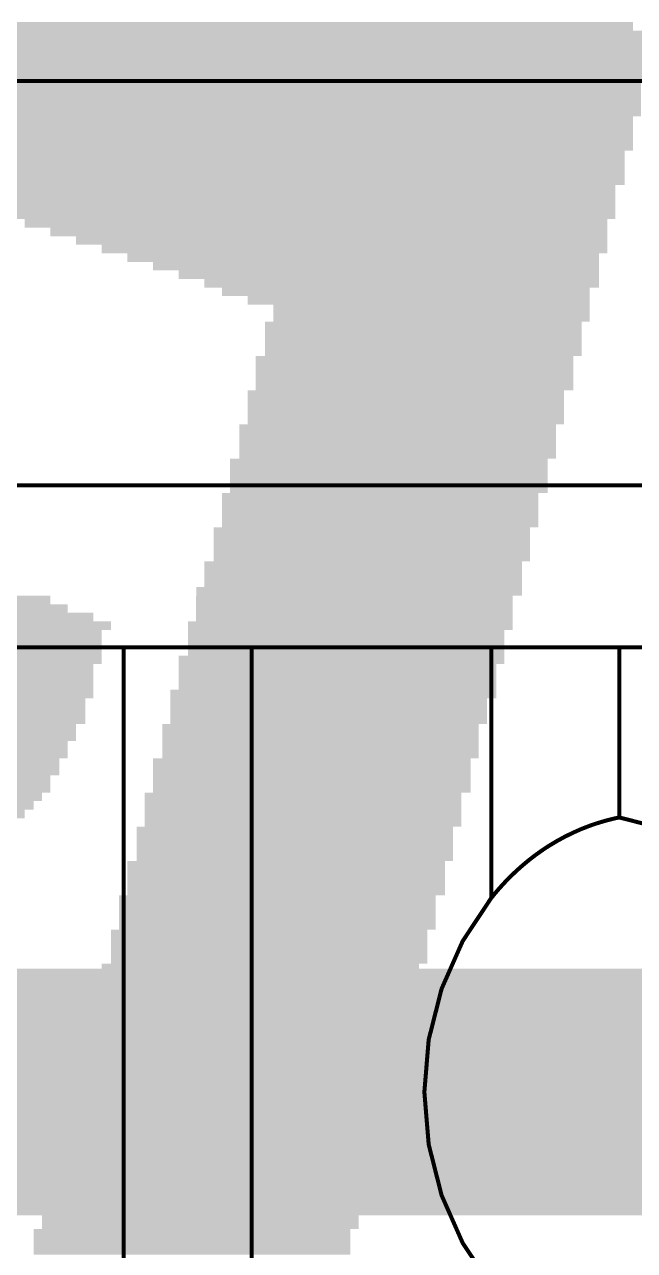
# Model space of a CAD drawing. Extents: x 0 to 53.3, y -0.3 to 28.3.
# Drawn here: x 41.051 to 42.559, y 5.482 to 8.514 of the extents above; entities that cross this region are included whole.
import ezdxf

# ---------------------------------------------------------------- set-up
doc = ezdxf.new("R2010")
doc.units = 0
for name, color, linetype in [('1', 12, 'CONTINUOUS'), ('201', 6, 'CONTINUOUS'), ('51', 253, 'CONTINUOUS')]:
    doc.layers.add(name, color=color, linetype=linetype)

# ---------------------------------------------------------------- blocks, each defined once
blk = doc.blocks.new('RECT')
blk.add_solid([(-0.5, -0.5), (0.5, -0.5), (-0.5, 0.5), (0.5, 0.5)])

msp = doc.modelspace()

# ---------------------------------------------------------------- linework, layer by layer
at = {"layer": '1', "const_width": 0.6096}
msp.add_lwpolyline([(48.059, 5.874), (38.809, 5.874)], dxfattribs=at)
at = {"layer": '51', "const_width": 0.01}
for points in [[(43.4528, 8.374), (40.659, 8.374)], [(40.659, 7.374), (43.4528, 7.374)], [(41.613, 6.974), (39.059, 6.974)], [(41.2967, 4.774), (41.2967, 6.974)], [(42.205, 6.974), (41.613, 6.974)], [(41.613, 4.774), (41.613, 6.974)], [(42.5213, 6.974), (42.205, 6.974)], [(42.205, 6.3538), (42.205, 6.974)], [(43.559, 6.974), (42.5213, 6.974)], [(42.5213, 6.553), (42.5213, 6.974)], [(42.4888, 6.5453), (42.4675, 6.5389)], [(42.5104, 6.5507), (42.4888, 6.5453)], [(42.5213, 6.553), (42.5104, 6.5507)], [(42.4057, 6.5146), (42.3862, 6.505)], [(42.4258, 6.5236), (42.4057, 6.5146)], [(42.4464, 6.5317), (42.4258, 6.5236)], [(42.4569, 6.5354), (42.4464, 6.5317)], [(42.4675, 6.5389), (42.4569, 6.5354)], [(42.3494, 6.4839), (42.3407, 6.4784)], [(42.3674, 6.4947), (42.3494, 6.4839)], [(42.3862, 6.505), (42.3674, 6.4947)], [(42.3154, 6.4608), (42.2992, 6.4484)], [(42.3322, 6.4727), (42.3154, 6.4608)], [(42.3407, 6.4784), (42.3322, 6.4727)], [(42.2834, 6.4353), (42.268, 6.4217)], [(42.2992, 6.4484), (42.2834, 6.4353)], [(42.2388, 6.3928), (42.2249, 6.3776)], [(42.2459, 6.4003), (42.2388, 6.3928)], [(42.2532, 6.4075), (42.2459, 6.4003)], [(42.268, 6.4217), (42.2532, 6.4075)], [(42.2115, 6.3619), (42.205, 6.3538)], [(42.2249, 6.3776), (42.2115, 6.3619)], [(42.1344, 6.2472), (42.205, 6.3538)], [(42.0823, 6.1293), (42.1344, 6.2472)], [(42.0504, 6.0036), (42.0823, 6.1293)], [(42.0397, 5.874), (42.0504, 6.0036)], [(42.0504, 5.7444), (42.0397, 5.874)], [(42.0823, 5.6187), (42.0504, 5.7444)], [(42.1344, 5.5008), (42.0823, 5.6187)], [(42.205, 5.3942), (42.1344, 5.5008)]]:
    msp.add_lwpolyline(points, dxfattribs=at)
at = {"layer": '51'}
for points, const_width in [([(41.2992, 6.974, 1), (41.2942, 6.974)], 0.005), ([(41.613, 6.9765, 1), (41.613, 6.9715)], 0.005), ([(41.6155, 6.974, 1), (41.6105, 6.974)], 0.005), ([(41.613, 6.9715, 1), (41.613, 6.9765)], 0.005), ([(42.205, 6.9765, 1), (42.205, 6.9715)], 0.005), ([(42.2075, 6.974, 1), (42.2025, 6.974)], 0.005), ([(42.205, 6.9715, 1), (42.205, 6.9765)], 0.005), ([(42.5213, 6.9765, 1), (42.5213, 6.9715)], 0.005), ([(42.5238, 6.974, 1), (42.5188, 6.974)], 0.005), ([(42.5213, 6.9715, 1), (42.5213, 6.9765)], 0.005), ([(42.4882, 6.5477, 1), (42.4894, 6.5429)], 0.005), ([(42.4895, 6.5429, 1), (42.4881, 6.5477)], 0.005), ([(42.5099, 6.5531, 1), (42.5109, 6.5483)], 0.005), ([(42.511, 6.5483, 1), (42.5098, 6.5531)], 0.005), ([(42.5213, 5.195, 0.8176), (42.5213, 6.553)], 0.01), ([(42.5218, 6.5555, 1), (42.5208, 6.5505)], 0.005), ([(42.5188, 6.553, 1), (42.5238, 6.553)], 0.005), ([(42.5218, 6.5506, 1), (42.5208, 6.5554)], 0.005), ([(42.4047, 6.5169, 1), (42.4067, 6.5123)], 0.005), ([(42.4068, 6.5124, 1), (42.4046, 6.5168)], 0.005), ([(42.4249, 6.5259, 1), (42.4267, 6.5213)], 0.005), ([(42.4268, 6.5213, 1), (42.4248, 6.5259)], 0.005), ([(42.4456, 6.5341, 1), (42.4472, 6.5293)], 0.005), ([(42.4473, 6.5294, 1), (42.4455, 6.534)], 0.005), ([(42.4561, 6.5378, 1), (42.4577, 6.533)], 0.005), ([(42.4577, 6.533, 1), (42.4561, 6.5378)], 0.005), ([(42.4668, 6.5413, 1), (42.4682, 6.5365)], 0.005), ([(42.4683, 6.5365, 1), (42.4667, 6.5413)], 0.005), ([(42.3481, 6.486, 1), (42.3507, 6.4818)], 0.005), ([(42.3507, 6.4818, 1), (42.3481, 6.486)], 0.005), ([(42.3662, 6.4969, 1), (42.3686, 6.4925)], 0.005), ([(42.3687, 6.4926, 1), (42.3661, 6.4968)], 0.005), ([(42.3851, 6.5072, 1), (42.3873, 6.5028)], 0.005), ([(42.3874, 6.5028, 1), (42.385, 6.5072)], 0.005), ([(42.314, 6.4628, 1), (42.3168, 6.4588)], 0.005), ([(42.3169, 6.4588, 1), (42.3139, 6.4628)], 0.005), ([(42.3308, 6.4748, 1), (42.3336, 6.4706)], 0.005), ([(42.3336, 6.4707, 1), (42.3308, 6.4747)], 0.005), ([(42.3394, 6.4805, 1), (42.342, 6.4763)], 0.005), ([(42.3421, 6.4763, 1), (42.3393, 6.4805)], 0.005), ([(42.2818, 6.4372, 1), (42.285, 6.4334)], 0.005), ([(42.2851, 6.4334, 1), (42.2817, 6.4372)], 0.005), ([(42.2977, 6.4504, 1), (42.3007, 6.4464)], 0.005), ([(42.3008, 6.4465, 1), (42.2976, 6.4503)], 0.005), ([(42.237, 6.3945, 1), (42.2406, 6.3911)], 0.005), ([(42.2406, 6.3911, 1), (42.237, 6.3945)], 0.005), ([(42.2441, 6.4021, 1), (42.2477, 6.3985)], 0.005), ([(42.2477, 6.3986, 1), (42.2441, 6.402)], 0.005), ([(42.2515, 6.4093, 1), (42.2549, 6.4057)], 0.005), ([(42.255, 6.4057, 1), (42.2514, 6.4093)], 0.005), ([(42.2663, 6.4236, 1), (42.2697, 6.4198)], 0.005), ([(42.2697, 6.4199, 1), (42.2663, 6.4235)], 0.005), ([(42.2134, 6.3603, 1), (42.2096, 6.3635)], 0.005), ([(42.2231, 6.3793, 1), (42.2267, 6.3759)], 0.005), ([(42.2268, 6.376, 1), (42.223, 6.3792)], 0.005), ([(42.2031, 6.3554, 1), (42.2069, 6.3522)], 0.005), ([(42.2025, 6.3538, 1), (42.2075, 6.3538)], 0.005), ([(42.2071, 6.3524, 1), (42.2029, 6.3552)], 0.005), ([(42.2096, 6.3635, 1), (42.2134, 6.3603)], 0.005), ([(42.1323, 6.2486, 1), (42.1365, 6.2458)], 0.005), ([(42.1367, 6.2462, 1), (42.1321, 6.2482)], 0.005), ([(42.08, 6.1303, 1), (42.0846, 6.1283)], 0.005), ([(42.0847, 6.1287, 1), (42.0799, 6.1299)], 0.005), ([(42.0529, 6.0034, 1), (42.0479, 6.0038)], 0.005), ([(42.048, 6.0042, 1), (42.0528, 6.003)], 0.005), ([(42.0422, 5.8742, 1), (42.0372, 5.8738)], 0.005), ([(42.0372, 5.8742, 1), (42.0422, 5.8738)], 0.005), ([(42.0528, 5.745, 1), (42.048, 5.7438)], 0.005), ([(42.0479, 5.7442, 1), (42.0529, 5.7446)], 0.005), ([(42.0846, 5.6197, 1), (42.08, 5.6177)], 0.005), ([(42.0799, 5.6181, 1), (42.0847, 5.6193)], 0.005), ([(42.1365, 5.5022, 1), (42.1323, 5.4994)], 0.005), ([(42.1321, 5.4998, 1), (42.1367, 5.5018)], 0.005)]:
    msp.add_lwpolyline(points, format="xyb", dxfattribs=dict(at, const_width=const_width))

# ---------------------------------------------------------------- block references
at = {"layer": '201', "rotation": 180}
for p, xscale, yscale in [((41.0947, 8.509), 2.921, 0.0213), ((41.1163, 8.4878), 3.0048, 0.0211), ((41.1163, 8.4667), 3.0048, 0.0211), ((41.1061, 8.4455), 2.9845, 0.0213), ((41.1061, 8.4243), 2.9845, 0.0211), ((41.0947, 8.4032), 3.0074, 0.0211), ((41.0832, 8.3608), 2.9845, 0.0211), ((41.0947, 8.382), 3.0074, 0.0213), ((41.0832, 8.3397), 2.9845, 0.0211), ((41.0731, 8.2973), 3.0048, 0.0211), ((41.0832, 8.3185), 2.9845, 0.0213), ((41.0629, 8.2762), 2.9845, 0.0211), ((41.4439, 8.255), 2.2225, 0.0213), ((41.4757, 8.2338), 2.159, 0.0211), ((41.5074, 8.2127), 2.0955, 0.0211), ((41.529, 8.1915), 2.0117, 0.0213), ((41.5607, 8.1703), 1.9482, 0.0211), ((41.6027, 8.1492), 1.8644, 0.0211), ((41.6344, 8.128), 1.8009, 0.0213), ((41.6547, 8.1068), 1.7145, 0.0211), ((41.6865, 8.0857), 1.651, 0.0211), ((41.7182, 8.0645), 1.5875, 0.0213), ((41.75, 8.0433), 1.524, 0.0211), ((41.7716, 8.0222), 1.4402, 0.0211), ((41.8033, 8.001), 1.3767, 0.0213), ((41.8351, 7.9798), 1.3132, 0.0211), ((41.8668, 7.9587), 1.2497, 0.0211), ((41.8884, 7.9375), 1.1659, 0.0213), ((41.9202, 7.9163), 1.1024, 0.0211), ((41.9519, 7.8952), 1.0389, 0.0211), ((41.9837, 7.874), 0.9754, 0.0213), ((41.9938, 7.8528), 0.9093, 0.0211), ((42.0256, 7.8317), 0.8458, 0.0211), ((42.0573, 7.8105), 0.7823, 0.0213), ((42.0573, 7.7893), 0.7823, 0.0211), ((42.037, 7.7682), 0.7823, 0.0211), ((42.037, 7.747), 0.7823, 0.0213), ((42.037, 7.7258), 0.7823, 0.0211), ((42.037, 7.7047), 0.7823, 0.0211), ((42.0154, 7.6835), 0.7849, 0.0213), ((42.0154, 7.6623), 0.7849, 0.0211), ((42.0154, 7.6412), 0.7849, 0.0211), ((41.9938, 7.5988), 0.7823, 0.0211), ((42.0154, 7.62), 0.7849, 0.0213), ((41.9938, 7.5777), 0.7823, 0.0211), ((41.9938, 7.5565), 0.7823, 0.0213), ((41.9735, 7.5142), 0.7823, 0.0211), ((41.9938, 7.5353), 0.7823, 0.0211), ((41.9735, 7.493), 0.7823, 0.0213), ((41.9735, 7.4718), 0.7823, 0.0211), ((41.9735, 7.4507), 0.7823, 0.0211), ((41.9519, 7.4295), 0.7849, 0.0213), ((41.9519, 7.4083), 0.7849, 0.0211), ((41.9519, 7.3872), 0.7849, 0.0211), ((41.9519, 7.366), 0.7849, 0.0213), ((41.9303, 7.3448), 0.7823, 0.0211), ((41.9303, 7.3237), 0.7823, 0.0211), ((41.9303, 7.3025), 0.7823, 0.0213), ((41.9303, 7.2813), 0.7823, 0.0211), ((41.91, 7.2602), 0.7823, 0.0211), ((41.91, 7.239), 0.7823, 0.0213), ((41.91, 7.2178), 0.7823, 0.0211), ((41.8884, 7.1755), 0.7849, 0.0213), ((41.91, 7.1967), 0.7823, 0.0211), ((41.8884, 7.1543), 0.7849, 0.0211), ((41.8884, 7.1332), 0.7849, 0.0211), ((40.1942, 7.0908), 1.8415, 0.0211), ((41.8668, 7.0908), 0.7823, 0.0211), ((41.8783, 7.112), 0.8052, 0.0213), ((40.2158, 7.0697), 1.8847, 0.0211), ((41.8668, 7.0697), 0.7823, 0.0211), ((40.2476, 7.0485), 1.9482, 0.0213), ((40.2692, 7.0273), 1.9914, 0.0211), ((41.8567, 7.0273), 0.8026, 0.0211), ((41.8668, 7.0485), 0.7823, 0.0213), ((40.2476, 7.0062), 1.9888, 0.0211), ((41.8465, 7.0062), 0.7823, 0.0211), ((40.2476, 6.985), 1.9888, 0.0213), ((40.2476, 6.9638), 1.9888, 0.0211), ((41.8465, 6.985), 0.7823, 0.0213), ((41.8465, 6.9638), 0.7823, 0.0211), ((40.2476, 6.9427), 1.9888, 0.0211), ((41.8351, 6.9427), 0.8052, 0.0211), ((40.2273, 6.9215), 1.9888, 0.0213), ((41.8249, 6.9215), 0.7849, 0.0213), ((40.2273, 6.9003), 1.9888, 0.0211), ((40.2273, 6.8792), 1.9888, 0.0211), ((41.8249, 6.9003), 0.7849, 0.0211), ((41.8249, 6.8792), 0.7849, 0.0211), ((40.2273, 6.858), 1.9888, 0.0213), ((41.8148, 6.858), 0.8052, 0.0213), ((40.2057, 6.8368), 1.9914, 0.0211), ((40.2057, 6.8157), 1.9914, 0.0211), ((41.8033, 6.8368), 0.7823, 0.0211), ((41.8033, 6.8157), 0.7823, 0.0211), ((40.2057, 6.7945), 1.9914, 0.0213), ((41.8033, 6.7945), 0.7823, 0.0213), ((40.1841, 6.7522), 1.9888, 0.0211), ((40.1942, 6.7733), 1.9685, 0.0211), ((41.783, 6.7733), 0.7823, 0.0211), ((41.783, 6.7522), 0.7823, 0.0211), ((40.1739, 6.731), 1.9685, 0.0213), ((41.783, 6.731), 0.7823, 0.0213), ((40.1739, 6.7098), 1.9685, 0.0211), ((41.783, 6.7098), 0.7823, 0.0211), ((40.1536, 6.6675), 1.9685, 0.0213), ((40.1638, 6.6887), 1.9482, 0.0211), ((41.7614, 6.6887), 0.7849, 0.0211), ((41.7614, 6.6675), 0.7849, 0.0213), ((40.1422, 6.6463), 1.9456, 0.0211), ((41.7614, 6.6463), 0.7849, 0.0211), ((40.132, 6.604), 1.9253, 0.0213), ((40.1422, 6.6252), 1.9456, 0.0211), ((41.7398, 6.604), 0.7823, 0.0213), ((41.7614, 6.6252), 0.7849, 0.0211), ((40.1104, 6.5828), 1.9279, 0.0211), ((41.7398, 6.5828), 0.7823, 0.0211), ((40.5016, 6.5617), 1.0998, 0.0211), ((41.7398, 6.5617), 0.7823, 0.0211), ((41.7398, 6.5405), 0.7823, 0.0213), ((41.7195, 6.5193), 0.7823, 0.0211), ((41.7195, 6.4982), 0.7823, 0.0211), ((41.7195, 6.477), 0.7823, 0.0213), ((41.7195, 6.4558), 0.7823, 0.0211), ((41.6979, 6.4347), 0.7849, 0.0211), ((41.6979, 6.4135), 0.7849, 0.0213), ((41.6979, 6.3923), 0.7849, 0.0211), ((41.6979, 6.3712), 0.7849, 0.0211), ((41.6763, 6.35), 0.7823, 0.0213), ((41.6763, 6.3288), 0.7823, 0.0211), ((41.6763, 6.3077), 0.7823, 0.0211), ((41.656, 6.2653), 0.7823, 0.0211), ((41.6763, 6.2865), 0.7823, 0.0213), ((41.656, 6.2442), 0.7823, 0.0211), ((41.656, 6.223), 0.7823, 0.0213), ((41.6344, 6.1807), 0.7849, 0.0211), ((41.656, 6.2018), 0.7823, 0.0211), ((41.6344, 6.1595), 0.7849, 0.0213), ((41.6344, 6.1383), 0.7849, 0.0211), ((41.6344, 6.1172), 0.7849, 0.0211), ((41.6128, 6.096), 0.7823, 0.0213), ((41.6128, 6.0748), 0.7823, 0.0211), ((41.6128, 6.0537), 0.7823, 0.0211), ((41.5925, 6.0325), 0.7823, 0.0213), ((41.5925, 6.0113), 0.7823, 0.0211), ((41.5925, 5.9902), 0.7823, 0.0211), ((41.5925, 5.969), 0.7823, 0.0213), ((41.5709, 5.9478), 0.7849, 0.0211), ((41.5709, 5.9267), 0.7849, 0.0211), ((41.5709, 5.9055), 0.7849, 0.0213), ((41.5709, 5.8843), 0.7849, 0.0211), ((41.5493, 5.8632), 0.7823, 0.0211), ((41.5493, 5.842), 0.7823, 0.0213), ((41.5493, 5.8208), 0.7823, 0.0211), ((41.5493, 5.7997), 0.7823, 0.0211), ((41.529, 5.7785), 0.7823, 0.0213), ((41.529, 5.7573), 0.7823, 0.0211), ((41.529, 5.7362), 0.7823, 0.0211), ((41.5074, 5.6938), 0.7849, 0.0211), ((41.529, 5.715), 0.7823, 0.0213), ((41.5074, 5.6727), 0.7849, 0.0211), ((41.5074, 5.6515), 0.7849, 0.0213), ((41.5074, 5.6303), 0.7849, 0.0211), ((41.4858, 5.6092), 0.7823, 0.0211), ((41.4858, 5.588), 0.7823, 0.0213), ((41.4858, 5.5668), 0.7823, 0.0211), ((41.4858, 5.5457), 0.7823, 0.0211), ((41.4655, 5.5245), 0.7823, 0.0213), ((41.4655, 5.5033), 0.7823, 0.0211), ((41.4655, 5.4822), 0.7823, 0.0211)]:
    msp.add_blockref('RECT', p, dxfattribs=dict(at, xscale=xscale, yscale=yscale))

doc.saveas('drawing.dxf')
